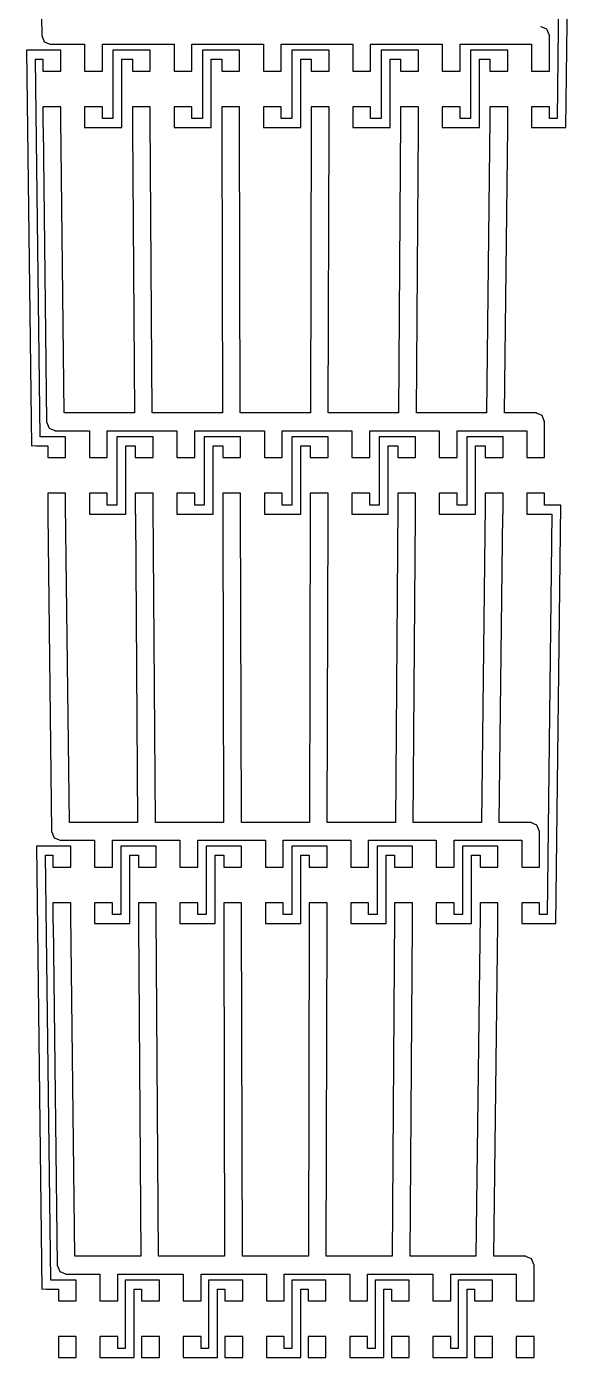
# Model space of a CAD drawing. Header units: metres. Extents: x -28 to 27, y 1 to 504.
# Drawn here: x -22.7 to 23.1, y 0.8 to 112.6 of the extents above; entities that cross this region are included whole.
import ezdxf

# ---------------------------------------------------------------- set-up
doc = ezdxf.new("R2010")
doc.units = ezdxf.units.M

msp = doc.modelspace()

# ---------------------------------------------------------------- linework, layer by layer
for p, q in [((22.6676, 104.153), (23.0515, 135.577)), ((-21.6673, 134.839), (-21.3989, 111.913)), ((22.2924, 134.839), (21.9268, 104.913)), ((-21.3989, 111.913), (-21.1792, 111.382)), ((20.6064, 112.636), (20.6064, 112.663)), ((21.073, 112.443), (20.6064, 112.636)), ((21.2926, 111.913), (21.073, 112.443)), ((21.2926, 108.913), (21.2926, 111.913)), ((-21.1792, 111.382), (-20.6914, 111.18)), ((-20.6914, 111.18), (-20.6914, 111.163)), ((-20.6914, 111.163), (-17.7926, 111.163)), ((-17.7926, 111.163), (-17.7926, 108.913)), ((-16.2926, 111.163), (-10.2756, 111.163)), ((-16.2926, 108.913), (-16.2926, 111.163)), ((-10.2756, 111.163), (-10.2756, 108.913)), ((-8.77559, 108.913), (-8.77559, 111.163)), ((-8.77559, 111.163), (-2.75853, 111.163)), ((-2.75853, 111.163), (-2.75853, 108.913)), ((-1.25853, 108.913), (-1.25853, 111.163)), ((-1.25853, 111.163), (4.75853, 111.163)), ((4.75853, 111.163), (4.75853, 108.913)), ((6.25853, 108.913), (6.25853, 111.163)), ((6.25853, 111.163), (12.2756, 111.163)), ((12.2756, 111.163), (12.2756, 108.913)), ((13.7756, 108.913), (13.7756, 111.163)), ((13.7756, 111.163), (19.7926, 111.163)), ((19.7926, 111.163), (19.7926, 108.913)), ((-21.9177, 110.669), (-22.6676, 110.66)), ((-22.6676, 110.66), (-22.2614, 77.4124)), ((-21.9176, 110.663), (-21.9177, 110.669)), ((-19.7926, 110.663), (-21.9176, 110.663)), ((-21.5205, 78.1624), (-21.9084, 109.913)), ((-21.9084, 109.913), (-21.2926, 109.913)), ((-21.2926, 109.913), (-21.2926, 108.913)), ((-19.7926, 108.913), (-19.7926, 110.663)), ((-12.2756, 110.663), (-15.4091, 110.663)), ((-15.4091, 110.663), (-15.4091, 104.913)), ((-14.6591, 109.913), (-13.7756, 109.913)), ((-14.6591, 104.163), (-14.6591, 109.913)), ((-13.7756, 109.913), (-13.7756, 108.913)), ((-12.2756, 108.913), (-12.2756, 110.663)), ((-4.75853, 110.663), (-7.89206, 110.663)), ((-7.89206, 110.663), (-7.89206, 104.913)), ((-7.14206, 109.913), (-6.25853, 109.913)), ((-7.14206, 104.163), (-7.14206, 109.913)), ((-6.25853, 109.913), (-6.25853, 108.913)), ((-4.75853, 108.913), (-4.75853, 110.663)), ((2.75853, 110.663), (-0.375, 110.663)), ((-0.375, 110.663), (-0.375, 104.913)), ((0.375, 109.913), (1.25853, 109.913)), ((0.375, 104.163), (0.375, 109.913)), ((1.25853, 109.913), (1.25853, 108.913)), ((2.75853, 108.913), (2.75853, 110.663)), ((10.2756, 110.663), (7.14206, 110.663)), ((7.14206, 110.663), (7.14206, 104.913)), ((7.89206, 109.913), (8.77559, 109.913)), ((7.89206, 104.163), (7.89206, 109.913)), ((8.77559, 109.913), (8.77559, 108.913)), ((10.2756, 108.913), (10.2756, 110.663)), ((17.7926, 110.663), (14.6591, 110.663)), ((14.6591, 110.663), (14.6591, 104.913)), ((15.4091, 109.913), (16.2926, 109.913)), ((15.4091, 104.163), (15.4091, 109.913)), ((16.2926, 109.913), (16.2926, 108.913)), ((17.7926, 108.913), (17.7926, 110.663)), ((-21.2926, 108.913), (-19.7926, 108.913)), ((-17.7926, 108.913), (-16.2926, 108.913)), ((-13.7756, 108.913), (-12.2756, 108.913)), ((-10.2756, 108.913), (-8.77559, 108.913)), ((-6.25853, 108.913), (-4.75853, 108.913)), ((-2.75853, 108.913), (-1.25853, 108.913)), ((1.25853, 108.913), (2.75853, 108.913)), ((4.75853, 108.913), (6.25853, 108.913)), ((8.77559, 108.913), (10.2756, 108.913)), ((12.2756, 108.913), (13.7756, 108.913)), ((16.2926, 108.913), (17.7926, 108.913)), ((19.7926, 108.913), (21.2926, 108.913)), ((-19.7926, 105.913), (-21.2926, 105.913)), ((-21.2926, 105.913), (-21.2926, 104.163)), ((-19.7926, 104.913), (-19.7926, 105.913)), ((-16.2926, 105.913), (-17.7926, 105.913)), ((-17.7926, 105.913), (-17.7926, 104.163)), ((-16.2926, 104.913), (-16.2926, 105.913)), ((-12.2756, 105.913), (-13.7756, 105.913)), ((-13.7756, 105.913), (-13.7756, 104.163)), ((-12.2756, 104.913), (-12.2756, 105.913)), ((-8.77559, 105.913), (-10.2756, 105.913)), ((-10.2756, 105.913), (-10.2756, 104.163)), ((-8.77559, 104.913), (-8.77559, 105.913)), ((-4.75853, 105.913), (-6.25853, 105.913)), ((-6.25853, 105.913), (-6.25853, 104.163)), ((-4.75853, 104.913), (-4.75853, 105.913)), ((-1.25853, 105.913), (-2.75853, 105.913)), ((-2.75853, 105.913), (-2.75853, 104.163)), ((-1.25853, 104.913), (-1.25853, 105.913)), ((2.75853, 105.913), (1.25853, 105.913)), ((1.25853, 105.913), (1.25853, 104.913)), ((2.75853, 104.163), (2.75853, 105.913)), ((6.25853, 105.913), (4.75853, 105.913)), ((4.75853, 105.913), (4.75853, 104.163)), ((6.25853, 104.913), (6.25853, 105.913)), ((10.2756, 105.913), (8.77559, 105.913)), ((8.77559, 105.913), (8.77559, 104.913)), ((10.2756, 104.163), (10.2756, 105.913)), ((13.7756, 105.913), (12.2756, 105.913)), ((12.2756, 105.913), (12.2756, 104.163)), ((13.7756, 104.913), (13.7756, 105.913)), ((17.7926, 105.913), (16.2926, 105.913)), ((16.2926, 105.913), (16.2926, 104.913)), ((17.7926, 104.163), (17.7926, 105.913)), ((21.2926, 105.913), (19.7926, 105.913)), ((19.7926, 105.913), (19.7926, 104.163)), ((21.2926, 104.913), (21.2926, 105.913)), ((-21.2926, 104.163), (-21.2838, 104.163)), ((-21.2838, 104.163), (-20.9926, 79.4124)), ((-19.5015, 80.1624), (-19.7926, 104.913)), ((-17.7926, 104.163), (-14.6591, 104.163)), ((-15.4091, 104.913), (-16.2926, 104.913)), ((-13.7756, 104.163), (-13.7703, 104.163)), ((-13.7703, 104.163), (-13.6009, 80.1624)), ((-12.1009, 80.1624), (-12.2756, 104.913)), ((-10.2756, 104.163), (-7.14206, 104.163)), ((-7.89206, 104.913), (-8.77559, 104.913)), ((-6.25853, 104.163), (-6.25676, 104.163)), ((-6.25676, 104.163), (-6.20029, 80.1624)), ((-4.70029, 80.1624), (-4.75853, 104.913)), ((-2.75853, 104.163), (0.375, 104.163)), ((-0.375, 104.913), (-1.25853, 104.913)), ((1.25853, 104.913), (1.20029, 80.1624)), ((2.70029, 80.1624), (2.75676, 104.163)), ((2.75676, 104.163), (2.75853, 104.163)), ((4.75853, 104.163), (7.89206, 104.163)), ((7.14206, 104.913), (6.25853, 104.913)), ((8.77559, 104.913), (8.60088, 80.1624)), ((10.1009, 80.1624), (10.2703, 104.163)), ((10.2703, 104.163), (10.2756, 104.163)), ((12.2756, 104.163), (15.4091, 104.163)), ((14.6591, 104.913), (13.7756, 104.913)), ((16.2926, 104.913), (16.0015, 80.1624)), ((17.5015, 80.1624), (17.7838, 104.163)), ((17.7838, 104.163), (17.7926, 104.163)), ((19.7926, 104.163), (21.9176, 104.163)), ((21.9268, 104.913), (21.2926, 104.913)), ((21.9176, 104.163), (22.6676, 104.153)), ((-13.6009, 80.1624), (-19.5015, 80.1624)), ((-6.20029, 80.1624), (-12.1009, 80.1624)), ((1.20029, 80.1624), (-4.70029, 80.1624)), ((8.60088, 80.1624), (2.70029, 80.1624)), ((16.0015, 80.1624), (10.1009, 80.1624)), ((20.2001, 80.1624), (17.5015, 80.1624)), ((20.2001, 80.136), (20.2001, 80.1624)), ((20.6667, 79.9428), (20.2001, 80.136)), ((20.8864, 79.4124), (20.6667, 79.9428)), ((-20.9926, 79.4124), (-20.773, 78.8821)), ((-20.773, 78.8821), (-20.2852, 78.6801)), ((-20.2852, 78.6801), (-20.2852, 78.6624)), ((-20.2852, 78.6624), (-17.3864, 78.6624)), ((-17.3864, 78.6624), (-17.3864, 76.4124)), ((-15.8864, 78.6624), (-10.0318, 78.6624)), ((-15.8864, 76.4124), (-15.8864, 78.6624)), ((-10.0318, 78.6624), (-10.0318, 76.4124)), ((-8.53183, 76.4124), (-8.53183, 78.6624)), ((-8.53183, 78.6624), (-2.67728, 78.6624)), ((-2.67728, 78.6624), (-2.67728, 76.4124)), ((-1.17728, 76.4124), (-1.17728, 78.6624)), ((-1.17728, 78.6624), (4.67728, 78.6624)), ((4.67728, 78.6624), (4.67728, 76.4124)), ((6.17728, 76.4124), (6.17728, 78.6624)), ((6.17728, 78.6624), (12.0318, 78.6624)), ((12.0318, 78.6624), (12.0318, 76.4124)), ((13.5318, 76.4124), (13.5318, 78.6624)), ((13.5318, 78.6624), (19.3864, 78.6624)), ((19.3864, 78.6624), (19.3864, 76.4124)), ((20.8864, 76.4124), (20.8864, 79.4124)), ((-22.2614, 77.4124), (-21.8864, 77.417)), ((-21.8864, 77.417), (-21.8864, 77.4124)), ((-21.8864, 77.4124), (-20.8864, 77.4124)), ((-19.3864, 78.1624), (-21.5205, 78.1624)), ((-20.8864, 77.4124), (-20.8864, 76.4124)), ((-19.3864, 76.4124), (-19.3864, 78.1624)), ((-12.0318, 78.1624), (-15.0841, 78.1624)), ((-15.0841, 78.1624), (-15.0841, 72.4124)), ((-14.3341, 77.4124), (-13.5318, 77.4124)), ((-14.3341, 71.6624), (-14.3341, 77.4124)), ((-13.5318, 77.4124), (-13.5318, 76.4124)), ((-12.0318, 76.4124), (-12.0318, 78.1624)), ((-4.67728, 78.1624), (-7.72955, 78.1624)), ((-7.72955, 78.1624), (-7.72955, 72.4124)), ((-6.97955, 77.4124), (-6.17728, 77.4124)), ((-6.97955, 71.6624), (-6.97955, 77.4124)), ((-6.17728, 77.4124), (-6.17728, 76.4124)), ((-4.67728, 76.4124), (-4.67728, 78.1624)), ((2.67728, 78.1624), (-0.375, 78.1624)), ((-0.375, 78.1624), (-0.375, 72.4124)), ((0.375, 77.4124), (1.17728, 77.4124)), ((0.375, 71.6624), (0.375, 77.4124)), ((1.17728, 77.4124), (1.17728, 76.4124)), ((2.67728, 76.4124), (2.67728, 78.1624)), ((10.0318, 78.1624), (6.97955, 78.1624)), ((6.97955, 78.1624), (6.97955, 72.4124)), ((7.72955, 77.4124), (8.53183, 77.4124)), ((7.72955, 71.6624), (7.72955, 77.4124)), ((8.53183, 77.4124), (8.53183, 76.4124)), ((10.0318, 76.4124), (10.0318, 78.1624)), ((17.3864, 78.1624), (14.3341, 78.1624)), ((14.3341, 78.1624), (14.3341, 72.4124)), ((15.0841, 77.4124), (15.8864, 77.4124)), ((15.0841, 71.6624), (15.0841, 77.4124)), ((15.8864, 77.4124), (15.8864, 76.4124)), ((17.3864, 76.4124), (17.3864, 78.1624)), ((-20.8864, 76.4124), (-19.3864, 76.4124)), ((-17.3864, 76.4124), (-15.8864, 76.4124)), ((-13.5318, 76.4124), (-12.0318, 76.4124)), ((-10.0318, 76.4124), (-8.53183, 76.4124)), ((-6.17728, 76.4124), (-4.67728, 76.4124)), ((-2.67728, 76.4124), (-1.17728, 76.4124)), ((1.17728, 76.4124), (2.67728, 76.4124)), ((4.67728, 76.4124), (6.17728, 76.4124)), ((8.53183, 76.4124), (10.0318, 76.4124)), ((12.0318, 76.4124), (13.5318, 76.4124)), ((15.8864, 76.4124), (17.3864, 76.4124)), ((19.3864, 76.4124), (20.8864, 76.4124)), ((-19.3864, 73.4124), (-20.8864, 73.4124)), ((-20.8864, 73.4124), (-20.8864, 71.6624)), ((-19.3864, 72.4124), (-19.3864, 73.4124)), ((-15.8864, 73.4124), (-17.3864, 73.4124)), ((-17.3864, 73.4124), (-17.3864, 71.6624)), ((-15.8864, 72.4124), (-15.8864, 73.4124)), ((-12.0318, 73.4124), (-13.5318, 73.4124)), ((-13.5318, 73.4124), (-13.5318, 71.6624)), ((-12.0318, 72.4124), (-12.0318, 73.4124)), ((-8.53183, 73.4124), (-10.0318, 73.4124)), ((-10.0318, 73.4124), (-10.0318, 71.6624)), ((-8.53183, 72.4124), (-8.53183, 73.4124)), ((-4.67728, 73.4124), (-6.17728, 73.4124)), ((-6.17728, 73.4124), (-6.17728, 71.6624)), ((-4.67728, 72.4124), (-4.67728, 73.4124)), ((-1.17728, 73.4124), (-2.67728, 73.4124)), ((-2.67728, 73.4124), (-2.67728, 71.6624)), ((-1.17728, 72.4124), (-1.17728, 73.4124)), ((2.67728, 73.4124), (1.17728, 73.4124)), ((1.17728, 73.4124), (1.17728, 72.4124)), ((2.67728, 71.6624), (2.67728, 73.4124)), ((6.17728, 73.4124), (4.67728, 73.4124)), ((4.67728, 73.4124), (4.67728, 71.6624)), ((6.17728, 72.4124), (6.17728, 73.4124)), ((10.0318, 73.4124), (8.53183, 73.4124)), ((8.53183, 73.4124), (8.53183, 72.4124)), ((10.0318, 71.6624), (10.0318, 73.4124)), ((13.5318, 73.4124), (12.0318, 73.4124)), ((12.0318, 73.4124), (12.0318, 71.6624)), ((13.5318, 72.4124), (13.5318, 73.4124)), ((17.3864, 73.4124), (15.8864, 73.4124)), ((15.8864, 73.4124), (15.8864, 72.4124)), ((17.3864, 71.6624), (17.3864, 73.4124)), ((20.8864, 73.4124), (19.3864, 73.4124)), ((19.3864, 73.4124), (19.3864, 71.6624)), ((20.8864, 72.4124), (20.8864, 73.4124)), ((-20.8864, 71.6624), (-20.8775, 71.6624)), ((-20.8775, 71.6624), (-20.5622, 44.9799)), ((-19.0711, 45.7299), (-19.3864, 72.4124)), ((-17.3864, 71.6624), (-14.3341, 71.6624)), ((-15.0841, 72.4124), (-15.8864, 72.4124)), ((-13.5318, 71.6624), (-13.5265, 71.6624)), ((-13.5265, 71.6624), (-13.3427, 45.7299)), ((-11.8427, 45.7299), (-12.0318, 72.4124)), ((-10.0318, 71.6624), (-6.97955, 71.6624)), ((-7.72955, 72.4124), (-8.53183, 72.4124)), ((-6.17728, 71.6624), (-6.17551, 71.6624)), ((-6.17551, 71.6624), (-6.11421, 45.7299)), ((-4.61421, 45.7299), (-4.67728, 72.4124)), ((-2.67728, 71.6624), (0.375, 71.6624)), ((-0.375, 72.4124), (-1.17728, 72.4124)), ((1.17728, 72.4124), (1.11421, 45.7299)), ((2.61421, 45.7299), (2.67551, 71.6624)), ((2.67551, 71.6624), (2.67728, 71.6624)), ((4.67728, 71.6624), (7.72955, 71.6624)), ((6.97955, 72.4124), (6.17728, 72.4124)), ((8.53183, 72.4124), (8.34265, 45.7299)), ((9.84267, 45.7299), (10.0265, 71.6624)), ((10.0265, 71.6624), (10.0318, 71.6624)), ((12.0318, 71.6624), (15.0841, 71.6624)), ((14.3341, 72.4124), (13.5318, 72.4124)), ((15.8864, 72.4124), (15.5711, 45.7299)), ((17.0711, 45.7299), (17.3775, 71.6624)), ((17.3775, 71.6624), (17.3864, 71.6624)), ((19.3864, 71.6624), (21.5017, 71.6624)), ((21.956, 72.4124), (20.8864, 72.4124)), ((21.5017, 71.6624), (21.0901, 37.9799)), ((21.8309, 37.2207), (22.2608, 72.4007)), ((21.956, 72.4044), (21.956, 72.4124)), ((22.2608, 72.4007), (21.956, 72.4044)), ((-20.5622, 44.9799), (-20.3426, 44.4496)), ((-13.3427, 45.7299), (-19.0711, 45.7299)), ((-6.11421, 45.7299), (-11.8427, 45.7299)), ((1.11421, 45.7299), (-4.61421, 45.7299)), ((8.34265, 45.7299), (2.61421, 45.7299)), ((15.5711, 45.7299), (9.84267, 45.7299)), ((19.7697, 45.7299), (17.0711, 45.7299)), ((19.7697, 45.7035), (19.7697, 45.7299)), ((20.2363, 45.5102), (19.7697, 45.7035)), ((20.456, 44.9799), (20.2363, 45.5102)), ((20.456, 41.9799), (20.456, 44.9799)), ((-21.0799, 43.7363), (-21.8298, 43.7271)), ((-21.8298, 43.7271), (-21.375, 6.5)), ((-21.0798, 43.7299), (-21.0799, 43.7363)), ((-18.956, 43.7299), (-21.0798, 43.7299)), ((-20.3426, 44.4496), (-19.8547, 44.2475)), ((-19.8547, 44.2475), (-19.8547, 44.2299)), ((-19.8547, 44.2299), (-16.956, 44.2299)), ((-18.956, 41.9799), (-18.956, 43.7299)), ((-16.956, 44.2299), (-16.956, 41.9799)), ((-15.456, 44.2299), (-9.77359, 44.2299)), ((-15.456, 41.9799), (-15.456, 44.2299)), ((-11.7736, 43.7299), (-14.7398, 43.7299)), ((-14.7398, 43.7299), (-14.7398, 37.9799)), ((-11.7736, 41.9799), (-11.7736, 43.7299)), ((-9.77359, 44.2299), (-9.77359, 41.9799)), ((-8.27359, 41.9799), (-8.27359, 44.2299)), ((-8.27359, 44.2299), (-2.59119, 44.2299)), ((-4.59119, 43.7299), (-7.55739, 43.7299)), ((-7.55739, 43.7299), (-7.55739, 37.9799)), ((-4.59119, 41.9799), (-4.59119, 43.7299)), ((-2.59119, 44.2299), (-2.59119, 41.9799)), ((-1.09119, 41.9799), (-1.09119, 44.2299)), ((-1.09119, 44.2299), (4.59119, 44.2299)), ((2.59119, 43.7299), (-0.375, 43.7299)), ((-0.375, 43.7299), (-0.375, 37.9799)), ((2.59119, 41.9799), (2.59119, 43.7299)), ((4.59119, 44.2299), (4.59119, 41.9799)), ((6.09119, 41.9799), (6.09119, 44.2299)), ((6.09119, 44.2299), (11.7736, 44.2299)), ((9.77359, 43.7299), (6.80739, 43.7299)), ((6.80739, 43.7299), (6.80739, 37.9799)), ((9.77359, 41.9799), (9.77359, 43.7299)), ((11.7736, 44.2299), (11.7736, 41.9799)), ((13.2736, 41.9799), (13.2736, 44.2299)), ((13.2736, 44.2299), (18.956, 44.2299)), ((16.956, 43.7299), (13.9898, 43.7299)), ((13.9898, 43.7299), (13.9898, 37.9799)), ((16.956, 41.9799), (16.956, 43.7299)), ((18.956, 44.2299), (18.956, 41.9799)), ((-20.6341, 7.25), (-21.0706, 42.9799)), ((-21.0706, 42.9799), (-20.456, 42.9799)), ((-20.456, 42.9799), (-20.456, 41.9799)), ((-13.9898, 42.9799), (-13.2736, 42.9799)), ((-13.9898, 37.2299), (-13.9898, 42.9799)), ((-13.2736, 42.9799), (-13.2736, 41.9799)), ((-6.80739, 42.9799), (-6.09119, 42.9799)), ((-6.80739, 37.2299), (-6.80739, 42.9799)), ((-6.09119, 42.9799), (-6.09119, 41.9799)), ((0.375, 42.9799), (1.09119, 42.9799)), ((0.375, 37.2299), (0.375, 42.9799)), ((1.09119, 42.9799), (1.09119, 41.9799)), ((7.55739, 42.9799), (8.27359, 42.9799)), ((7.55739, 37.2299), (7.55739, 42.9799)), ((8.27359, 42.9799), (8.27359, 41.9799)), ((14.7398, 42.9799), (15.456, 42.9799)), ((14.7398, 37.2299), (14.7398, 42.9799)), ((15.456, 42.9799), (15.456, 41.9799)), ((-20.456, 41.9799), (-18.956, 41.9799)), ((-16.956, 41.9799), (-15.456, 41.9799)), ((-13.2736, 41.9799), (-11.7736, 41.9799)), ((-9.77359, 41.9799), (-8.27359, 41.9799)), ((-6.09119, 41.9799), (-4.59119, 41.9799)), ((-2.59119, 41.9799), (-1.09119, 41.9799)), ((1.09119, 41.9799), (2.59119, 41.9799)), ((4.59119, 41.9799), (6.09119, 41.9799)), ((8.27359, 41.9799), (9.77359, 41.9799)), ((11.7736, 41.9799), (13.2736, 41.9799)), ((15.456, 41.9799), (16.956, 41.9799)), ((18.956, 41.9799), (20.456, 41.9799)), ((-18.956, 38.9799), (-20.456, 38.9799)), ((-20.456, 38.9799), (-20.456, 37.2299)), ((-18.956, 37.9799), (-18.956, 38.9799)), ((-15.456, 38.9799), (-16.956, 38.9799)), ((-16.956, 38.9799), (-16.956, 37.2299)), ((-15.456, 37.9799), (-15.456, 38.9799)), ((-11.7736, 38.9799), (-13.2736, 38.9799)), ((-13.2736, 38.9799), (-13.2736, 37.2299)), ((-11.7736, 37.9799), (-11.7736, 38.9799)), ((-8.27359, 38.9799), (-9.77359, 38.9799)), ((-9.77359, 38.9799), (-9.77359, 37.2299)), ((-8.27359, 37.9799), (-8.27359, 38.9799)), ((-4.59119, 38.9799), (-6.09119, 38.9799)), ((-6.09119, 38.9799), (-6.09119, 37.2299)), ((-4.59119, 37.9799), (-4.59119, 38.9799)), ((-1.09119, 38.9799), (-2.59119, 38.9799)), ((-2.59119, 38.9799), (-2.59119, 37.2299)), ((-1.09119, 37.9799), (-1.09119, 38.9799)), ((2.59119, 38.9799), (1.09119, 38.9799)), ((1.09119, 38.9799), (1.09119, 37.9799)), ((2.59119, 37.2299), (2.59119, 38.9799)), ((6.09119, 38.9799), (4.59119, 38.9799)), ((4.59119, 38.9799), (4.59119, 37.2299)), ((6.09119, 37.9799), (6.09119, 38.9799)), ((9.77359, 38.9799), (8.27359, 38.9799)), ((8.27359, 38.9799), (8.27359, 37.9799)), ((9.77359, 37.2299), (9.77359, 38.9799)), ((13.2736, 38.9799), (11.7736, 38.9799)), ((11.7736, 38.9799), (11.7736, 37.2299)), ((13.2736, 37.9799), (13.2736, 38.9799)), ((16.956, 38.9799), (15.456, 38.9799)), ((15.456, 38.9799), (15.456, 37.9799)), ((16.956, 37.2299), (16.956, 38.9799)), ((20.456, 38.9799), (18.956, 38.9799)), ((18.956, 38.9799), (18.956, 37.2299)), ((20.456, 37.9799), (20.456, 38.9799)), ((-20.456, 37.2299), (-20.4471, 37.2299)), ((-20.4471, 37.2299), (-20.1062, 8.5)), ((-18.6151, 9.25), (-18.956, 37.9799)), ((-16.956, 37.2299), (-13.9898, 37.2299)), ((-14.7398, 37.9799), (-15.456, 37.9799)), ((-13.2736, 37.2299), (-13.2682, 37.2299)), ((-13.2682, 37.2299), (-13.0691, 9.25)), ((-11.5691, 9.25), (-11.7736, 37.9799)), ((-9.77359, 37.2299), (-6.80739, 37.2299)), ((-7.55739, 37.9799), (-8.27359, 37.9799)), ((-6.09119, 37.2299), (-6.08942, 37.2299)), ((-6.08942, 37.2299), (-6.02303, 9.25)), ((-4.52303, 9.25), (-4.59119, 37.9799)), ((-2.59119, 37.2299), (0.375, 37.2299)), ((-0.375, 37.9799), (-1.09119, 37.9799)), ((1.09119, 37.9799), (1.02303, 9.25)), ((2.52303, 9.25), (2.58942, 37.2299)), ((2.58942, 37.2299), (2.59119, 37.2299)), ((4.59119, 37.2299), (7.55739, 37.2299)), ((6.80739, 37.9799), (6.09119, 37.9799)), ((8.27359, 37.9799), (8.06908, 9.25)), ((9.56908, 9.25), (9.76825, 37.2299)), ((9.76825, 37.2299), (9.77359, 37.2299)), ((11.7736, 37.2299), (14.7398, 37.2299)), ((13.9898, 37.9799), (13.2736, 37.9799)), ((15.456, 37.9799), (15.1151, 9.25)), ((16.6151, 9.25), (16.9471, 37.2299)), ((16.9471, 37.2299), (16.956, 37.2299)), ((18.956, 37.2299), (21.081, 37.2299)), ((21.0901, 37.9799), (20.456, 37.9799)), ((21.081, 37.2299), (21.8309, 37.2207)), ((-13.0691, 9.25), (-18.6151, 9.25)), ((-6.02303, 9.25), (-11.5691, 9.25)), ((1.02303, 9.25), (-4.52303, 9.25)), ((8.06908, 9.25), (2.52303, 9.25)), ((15.1151, 9.25), (9.56908, 9.25)), ((19.3137, 9.25), (16.6151, 9.25)), ((19.3137, 9.2236), (19.3137, 9.25)), ((19.7803, 9.03032), (19.3137, 9.2236)), ((20, 8.5), (19.7803, 9.03032)), ((-20.1062, 8.5), (-19.8866, 7.96967)), ((-19.8866, 7.96967), (-19.3987, 7.76759)), ((20, 5.5), (20, 8.5)), ((-18.5, 7.25), (-20.6341, 7.25)), ((-19.3987, 7.76759), (-19.3987, 7.75)), ((-19.3987, 7.75), (-16.5, 7.75)), ((-18.5, 5.5), (-18.5, 7.25)), ((-16.5, 7.75), (-16.5, 5.5)), ((-15, 7.75), (-9.5, 7.75)), ((-15, 5.5), (-15, 7.75)), ((-11.5, 7.25), (-14.375, 7.25)), ((-14.375, 7.25), (-14.375, 1.5)), ((-11.5, 5.5), (-11.5, 7.25)), ((-9.5, 7.75), (-9.5, 5.5)), ((-8, 5.5), (-8, 7.75)), ((-8, 7.75), (-2.5, 7.75)), ((-4.5, 7.25), (-7.375, 7.25)), ((-7.375, 7.25), (-7.375, 1.5)), ((-4.5, 5.5), (-4.5, 7.25)), ((-2.5, 7.75), (-2.5, 5.5)), ((-1, 5.5), (-1, 7.75)), ((-1, 7.75), (4.5, 7.75)), ((2.5, 7.25), (-0.375, 7.25)), ((-0.375, 7.25), (-0.375, 1.5)), ((2.5, 5.5), (2.5, 7.25)), ((4.5, 7.75), (4.5, 5.5)), ((6, 5.5), (6, 7.75)), ((6, 7.75), (11.5, 7.75)), ((9.5, 7.25), (6.625, 7.25)), ((6.625, 7.25), (6.625, 1.5)), ((9.5, 5.5), (9.5, 7.25)), ((11.5, 7.75), (11.5, 5.5)), ((13, 5.5), (13, 7.75)), ((13, 7.75), (18.5, 7.75)), ((16.5, 7.25), (13.625, 7.25)), ((13.625, 7.25), (13.625, 1.5)), ((16.5, 5.5), (16.5, 7.25)), ((18.5, 7.75), (18.5, 5.5)), ((-21.375, 6.5), (-21, 6.50458)), ((-21, 6.50458), (-21, 6.5)), ((-21, 6.5), (-20, 6.5)), ((-20, 6.5), (-20, 5.5)), ((-13.625, 6.5), (-13, 6.5)), ((-13.625, 0.75), (-13.625, 6.5)), ((-13, 6.5), (-13, 5.5)), ((-6.625, 6.5), (-6, 6.5)), ((-6.625, 0.75), (-6.625, 6.5)), ((-6, 6.5), (-6, 5.5)), ((0.375, 6.5), (1, 6.5)), ((0.375, 0.75), (0.375, 6.5)), ((1, 6.5), (1, 5.5)), ((7.375, 6.5), (8, 6.5)), ((7.375, 0.75), (7.375, 6.5)), ((8, 6.5), (8, 5.5)), ((14.375, 6.5), (15, 6.5)), ((14.375, 0.75), (14.375, 6.5)), ((15, 6.5), (15, 5.5)), ((-20, 5.5), (-18.5, 5.5)), ((-16.5, 5.5), (-15, 5.5)), ((-13, 5.5), (-11.5, 5.5)), ((-9.5, 5.5), (-8, 5.5)), ((-6, 5.5), (-4.5, 5.5)), ((-2.5, 5.5), (-1, 5.5)), ((1, 5.5), (2.5, 5.5)), ((4.5, 5.5), (6, 5.5)), ((8, 5.5), (9.5, 5.5)), ((11.5, 5.5), (13, 5.5)), ((15, 5.5), (16.5, 5.5)), ((18.5, 5.5), (20, 5.5)), ((-18.5, 2.5), (-20, 2.5)), ((-20, 2.5), (-20, 0.75)), ((-18.5, 0.75), (-18.5, 2.5)), ((-15, 2.5), (-16.5, 2.5)), ((-16.5, 2.5), (-16.5, 0.75)), ((-15, 1.5), (-15, 2.5)), ((-11.5, 2.5), (-13, 2.5)), ((-13, 2.5), (-13, 0.75)), ((-11.5, 0.75), (-11.5, 2.5)), ((-8, 2.5), (-9.5, 2.5)), ((-9.5, 2.5), (-9.5, 0.75)), ((-8, 1.5), (-8, 2.5)), ((-4.5, 2.5), (-6, 2.5)), ((-6, 2.5), (-6, 0.75)), ((-4.5, 0.75), (-4.5, 2.5)), ((-1, 2.5), (-2.5, 2.5)), ((-2.5, 2.5), (-2.5, 0.75)), ((-1, 1.5), (-1, 2.5)), ((2.5, 2.5), (1, 2.5)), ((1, 2.5), (1, 0.75)), ((2.5, 0.75), (2.5, 2.5)), ((6, 2.5), (4.5, 2.5)), ((4.5, 2.5), (4.5, 0.75)), ((6, 1.5), (6, 2.5)), ((9.5, 2.5), (8, 2.5)), ((8, 2.5), (8, 0.75)), ((9.5, 0.75), (9.5, 2.5)), ((13, 2.5), (11.5, 2.5)), ((11.5, 2.5), (11.5, 0.75)), ((13, 1.5), (13, 2.5)), ((16.5, 2.5), (15, 2.5)), ((15, 2.5), (15, 0.75)), ((16.5, 0.75), (16.5, 2.5)), ((20, 2.5), (18.5, 2.5)), ((18.5, 2.5), (18.5, 0.75)), ((20, 0.75), (20, 2.5)), ((-14.375, 1.5), (-15, 1.5)), ((-7.375, 1.5), (-8, 1.5)), ((-0.375, 1.5), (-1, 1.5)), ((6.625, 1.5), (6, 1.5)), ((13.625, 1.5), (13, 1.5)), ((-20, 0.75), (-18.5, 0.75)), ((-16.5, 0.75), (-13.625, 0.75)), ((-13, 0.75), (-11.5, 0.75)), ((-9.5, 0.75), (-6.625, 0.75)), ((-6, 0.75), (-4.5, 0.75)), ((-2.5, 0.75), (0.375, 0.75)), ((1, 0.75), (2.5, 0.75)), ((4.5, 0.75), (7.375, 0.75)), ((8, 0.75), (9.5, 0.75)), ((11.5, 0.75), (14.375, 0.75)), ((15, 0.75), (16.5, 0.75)), ((18.5, 0.75), (20, 0.75))]:
    msp.add_line(p, q)

doc.saveas('drawing.dxf')
